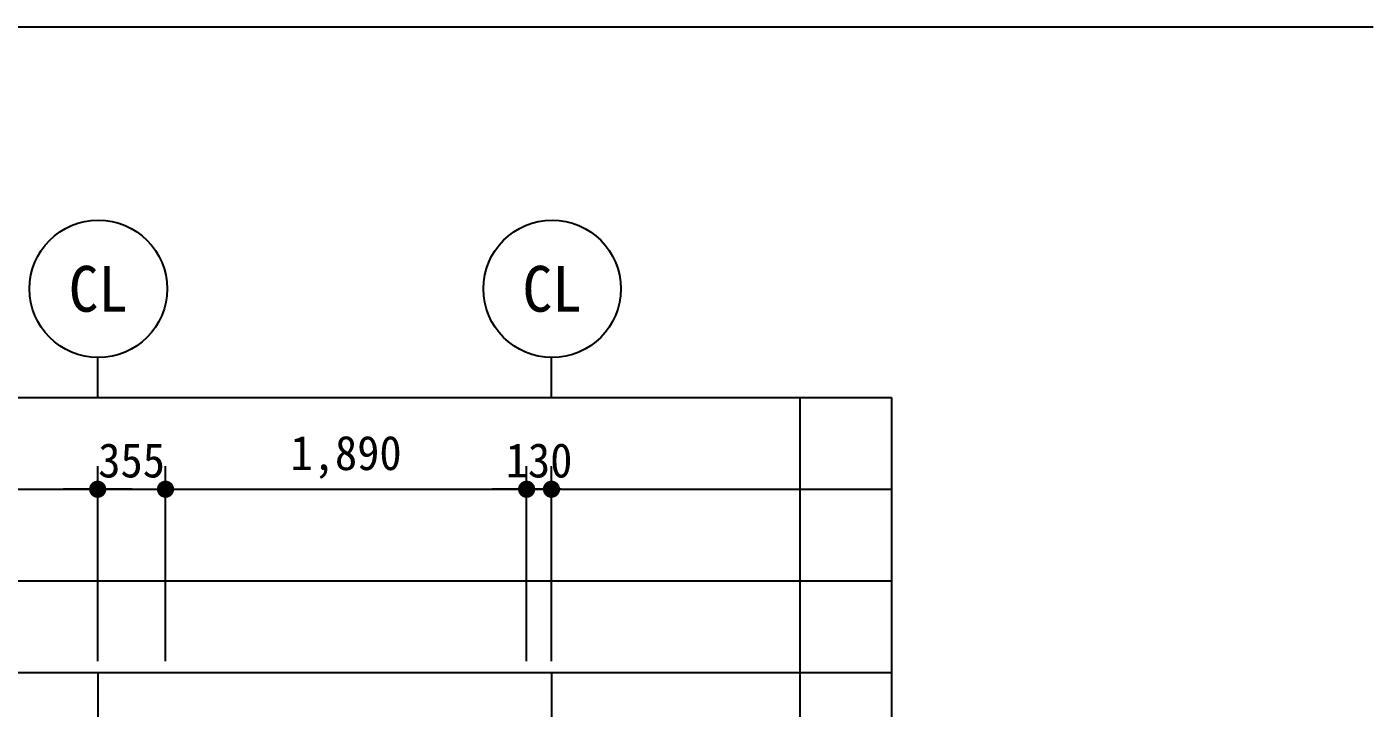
# Model space of a CAD drawing. Header units: millimetres. Extents: x -423835 to -174325, y -1379898 to -1311126.
# Drawn here: x -336396 to -329350, y -1375300 to -1371732 of the extents above; entities that cross this region are included whole.
import ezdxf
from ezdxf.enums import TextEntityAlignment as Align

# ---------------------------------------------------------------- set-up
doc = ezdxf.new("R2010")
doc.units = ezdxf.units.MM
doc.header["$LTSCALE"] = 100
doc.header["$MEASUREMENT"] = 0
doc.header["$PDSIZE"] = -10
doc.layers.get('0').update_dxf_attribs({"linetype": 'CONTINUOUS'})
doc.layers.get('Defpoints').update_dxf_attribs({"color": 153, "linetype": 'CONTINUOUS'})
doc.layers.add('A-AXIS-BUBL', color=7, linetype='CONTINUOUS', lineweight=25)
doc.layers.add('A-XXXX-TXT2', color=3, linetype='CONTINUOUS', lineweight=25)
doc.layers.add('A-DIMS', color=7, linetype='CONTINUOUS')
doc.layers.add('AA-AXIS-LINE-1', color=1, linetype='CONTINUOUS')
doc.styles.add('HY울릉도L', font='')
doc.styles.add('돋움체', font='')
doc.styles.get('HY울릉도L').set_extended_font_data('HYwulM')
doc.styles.get('돋움체').set_extended_font_data('DotumChe')
doc.dimstyles.new('CDIM', dxfattribs={"dimtxt": 3, "dimasz": 1.5, "dimexe": 2, "dimexo": 1, "dimgap": 1, "dimtad": 1, "dimdec": 0, "dimrnd": 0.5, "dimzin": 0, "dimdsep": 32, "dimlunit": 6, "dimtxsty": 'HY울릉도L', "dimblk1": '_CIDOT', "dimblk2": '_CIDOT', "dimsah": 1, "dimcen": 5.5, "dimclrd": 2, "dimclre": 2, "dimclrt": 7, "dimadec": 0, "dimazin": 0, "dimtfac": 1, "dimtdec": 0, "dimtix": 1, "dimtmove": 2, "dimatfit": 1, "dimldrblk": '_CIDOT', "dimfxl": 1, "dimtolj": 1, "dimtzin": 0, "dimlwd": -1, "dimarcsym": 0})

# ---------------------------------------------------------------- blocks, each defined once
blk = doc.blocks.new('_CIDOT')
at = {"color": 0, "linetype": 'ByBlock'}
blk.add_line((2, 0), (-1, 0), dxfattribs=at)
at = {"color": 0, "linetype": 'ByBlock', "const_width": 0.5}
blk.add_lwpolyline([(-0.25, 0, 1), (0.25, 0, 1)], format="xyb", close=True, dxfattribs=at)
blk = doc.blocks.new('*D576')
at = {"layer": 'A-DIMS', "lineweight": -2, "transparency": 16777216}
for p, q in [((-335670.4, -1374973.9), (-335670.4, -1374033.9)), ((-333780.4, -1375053.9), (-333780.4, -1374033.9))]:
    blk.add_line(p, q, dxfattribs=at)
at = {"layer": 'A-DIMS', "transparency": 16777216}
blk.add_line((-335580.4, -1374153.9), (-333870.4, -1374153.9), dxfattribs=at)
at = {"layer": 'Defpoints', "color": 0, "transparency": 16777216}
for p in [(-333780.4, -1374153.9), (-335670.4, -1375033.9), (-333780.4, -1375113.9)]:
    blk.add_point(p, dxfattribs=at)
at = {"layer": 'A-DIMS', "transparency": 16777216, "xscale": 90, "yscale": 90, "zscale": 90, "rotation": 180}
blk.add_blockref('_CIDOT', (-335670.4, -1374153.9), dxfattribs=at)
at = {"layer": 'A-DIMS', "transparency": 16777216, "xscale": 90, "yscale": 90, "zscale": 90}
blk.add_blockref('_CIDOT', (-333780.4, -1374153.9), dxfattribs=at)
at = {"layer": 'A-DIMS', "color": 3, "transparency": 16777216, "insert": (-334725.4, -1373986.8), "char_height": 180, "attachment_point": 5, "style": '돋움체'}
blk.add_mtext('\\A1;1,890', dxfattribs=at)
blk = doc.blocks.new('*D577')
at = {"layer": 'A-DIMS', "lineweight": -2, "transparency": 16777216}
for p, q in [((-336025.4, -1375053.9), (-336025.4, -1374033.9)), ((-335670.4, -1375053.9), (-335670.4, -1374033.9))]:
    blk.add_line(p, q, dxfattribs=at)
at = {"layer": 'A-DIMS', "transparency": 16777216}
for p, q in [((-336115.4, -1374153.9), (-336205.4, -1374153.9)), ((-336025.4, -1374153.9), (-335670.4, -1374153.9)), ((-335580.4, -1374153.9), (-335490.4, -1374153.9))]:
    blk.add_line(p, q, dxfattribs=at)
at = {"layer": 'Defpoints', "color": 0, "transparency": 16777216}
for p in [(-335670.4, -1374153.9), (-336025.4, -1375113.9), (-335670.4, -1375113.9)]:
    blk.add_point(p, dxfattribs=at)
at = {"layer": 'A-DIMS', "transparency": 16777216, "xscale": 90, "yscale": 90, "zscale": 90}
blk.add_blockref('_CIDOT', (-336025.4, -1374153.9), dxfattribs=at)
at = {"layer": 'A-DIMS', "transparency": 16777216, "xscale": 90, "yscale": 90, "zscale": 90, "rotation": 180}
blk.add_blockref('_CIDOT', (-335670.4, -1374153.9), dxfattribs=at)
at = {"layer": 'A-DIMS', "color": 3, "transparency": 16777216, "insert": (-335847.9, -1374003.8), "char_height": 180, "attachment_point": 5, "style": '돋움체'}
blk.add_mtext('\\A1;355', dxfattribs=at)
blk = doc.blocks.new('*D578')
at = {"layer": 'A-DIMS', "lineweight": -2, "transparency": 16777216}
for p, q in [((-333780.4, -1375053.9), (-333780.4, -1374033.9)), ((-333650.4, -1375053.9), (-333650.4, -1374033.9))]:
    blk.add_line(p, q, dxfattribs=at)
at = {"layer": 'A-DIMS', "transparency": 16777216}
for p, q in [((-333870.4, -1374153.9), (-333960.4, -1374153.9)), ((-333780.4, -1374153.9), (-333650.4, -1374153.9)), ((-333560.4, -1374153.9), (-333470.4, -1374153.9))]:
    blk.add_line(p, q, dxfattribs=at)
at = {"layer": 'Defpoints', "color": 0, "transparency": 16777216}
for p in [(-333650.4, -1374153.9), (-333780.4, -1375113.9), (-333650.4, -1375113.9)]:
    blk.add_point(p, dxfattribs=at)
at = {"layer": 'A-DIMS', "transparency": 16777216, "xscale": 90, "yscale": 90, "zscale": 90}
blk.add_blockref('_CIDOT', (-333780.4, -1374153.9), dxfattribs=at)
at = {"layer": 'A-DIMS', "transparency": 16777216, "xscale": 90, "yscale": 90, "zscale": 90, "rotation": 180}
blk.add_blockref('_CIDOT', (-333650.4, -1374153.9), dxfattribs=at)
at = {"layer": 'A-DIMS', "color": 3, "transparency": 16777216, "insert": (-333715.4, -1374003.8), "char_height": 180, "attachment_point": 5, "style": '돋움체'}
blk.add_mtext('\\A1;130', dxfattribs=at)
blk = doc.blocks.new('A$C028158C4')
at = {"layer": 'A-AXIS-BUBL', "ltscale": 0.2}
blk.add_line((0, 0), (0, 175.2), dxfattribs=at)
blk.add_circle((2.9, 475.4), 300.3, dxfattribs=at)

msp = doc.modelspace()

# ---------------------------------------------------------------- linework, layer by layer
at = {"color": 3, "ltscale": 2}
msp.add_line((-351392.9, -1371732.1), (-329350.4, -1371732.1), dxfattribs=at)
at = {"layer": 'AA-AXIS-LINE-1'}
for p, q in [((-336025.4, -1375113.9), (-336025.4, -1378691.6)), ((-333650.4, -1375113.9), (-333650.4, -1378691.6))]:
    msp.add_line(p, q, dxfattribs=at)
at = {"layer": 'Defpoints'}
for p, q in [((-338085.4, -1373673.9), (-331870.4, -1373673.9)), ((-332350.4, -1373673.9), (-332350.4, -1378691.6)), ((-331870.4, -1373673.9), (-331870.4, -1378691.6)), ((-338085.4, -1374153.9), (-331870.4, -1374153.9)), ((-338085.4, -1374633.9), (-331870.4, -1374633.9)), ((-338085.4, -1375113.9), (-331870.4, -1375113.9))]:
    msp.add_line(p, q, dxfattribs=at)

# ---------------------------------------------------------------- block references
at = {"xscale": 1.198871389330295, "yscale": 1.198871389330295, "zscale": 1.198871389330295}
for p in [(-336025.4, -1373673.9), (-333650.4, -1373673.9)]:
    msp.add_blockref('A$C028158C4', p, dxfattribs=at)

# ---------------------------------------------------------------- texts
at = {"layer": 'A-XXXX-TXT2', "ltscale": 0.2, "style": '돋움체'}
for p in [(-336021.9, -1373103.9), (-333646.9, -1373103.9)]:
    msp.add_text('CL', height=240, dxfattribs=at).set_placement(p, align=Align.MIDDLE)

# ---------------------------------------------------------------- dimensions: what is measured, and where the dimension line sits
at = {"layer": 'A-DIMS'}
for base, p1, p2, picture, middle in [((-335670.4, -1374153.9), (-336025.4, -1375113.9), (-335670.4, -1375113.9), '*D577', (-335847.9, -1374003.8)), ((-333780.4, -1374153.9), (-335670.4, -1375033.9), (-333780.4, -1375113.9), '*D576', (-334725.4, -1373986.8)), ((-333650.4, -1374153.9), (-333780.4, -1375113.9), (-333650.4, -1375113.9), '*D578', (-333715.4, -1374003.8))]:
    dim = msp.add_linear_dim(base=base, p1=p1, p2=p2, angle=180, dimstyle='CDIM', override={"dimscale": 60, "dimtxsty": '돋움체', "dimclrd": 256, "dimclre": 256, "dimclrt": 3}, dxfattribs=at)
    dim.commit()
    dim.dimension.update_dxf_attribs({"geometry": picture, "text_midpoint": middle})

doc.saveas('drawing.dxf')
